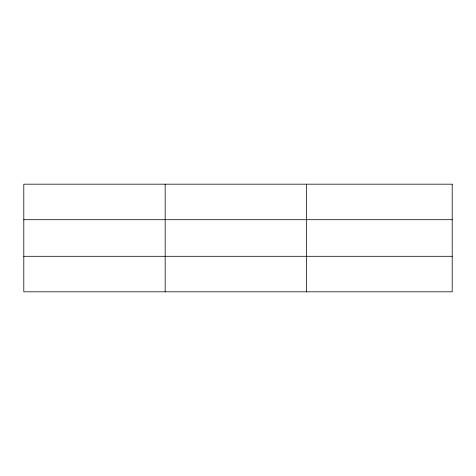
<?xml version="1.0" encoding="UTF-8"?>
<svg xmlns="http://www.w3.org/2000/svg" width="476" height="476" viewBox="0 0 476 476"><rect width="100%" height="100%" fill="white"/><g stroke="black" fill="none" stroke-linecap="round" stroke-linejoin="round"><path stroke-width="0.71" d="M165.172 291.818L165.172 184.182M306.544 291.818L306.544 184.182M23.8 219.704L452.2 219.704M23.8 256.296L452.2 256.296M452.2 184.182L452.2 291.818L23.8 291.818L23.8 184.182L452.2 184.182"/></g></svg>
